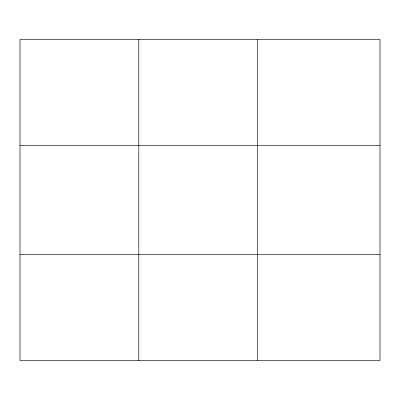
<?xml version="1.0" encoding="UTF-8"?>
<svg xmlns="http://www.w3.org/2000/svg" width="400" height="400" viewBox="0 0 400 400"><rect width="100%" height="100%" fill="white"/><g stroke="black" fill="none" stroke-linecap="round" stroke-linejoin="round"><path stroke-width="0.6" d="M138.8 39.47L138.8 360.53M257.6 39.47L257.6 360.53M20 145.42L380 145.42M20 254.58L380 254.58M380 354.955L380 360.53L20 360.53L20 39.47L380 39.47L380 354.955"/></g></svg>
